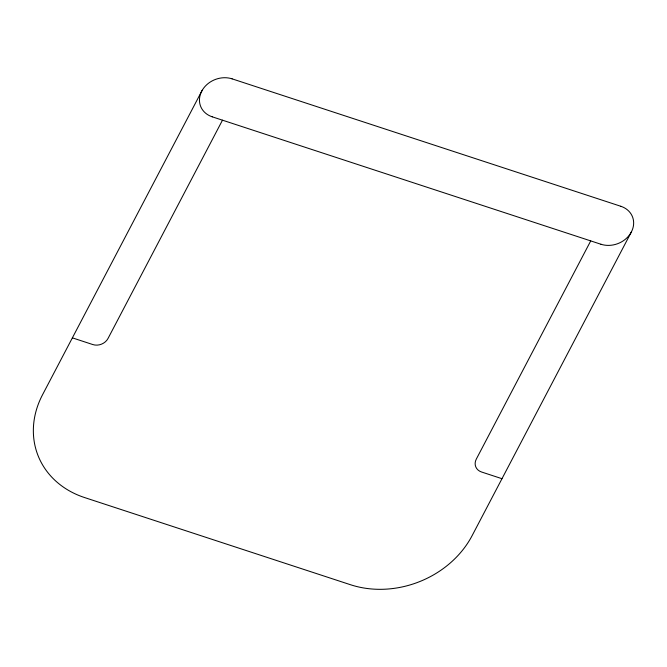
<?xml version="1.0" encoding="UTF-8"?>
<svg xmlns="http://www.w3.org/2000/svg" width="667" height="667" viewBox="0 0 667 667"><rect width="100%" height="100%" fill="white"/><g stroke="black" fill="none" stroke-linecap="round" stroke-linejoin="round"><path stroke-width="1" d="M202.201 90.27L42.521 394.797A92.755 78.489 -21.3 0 0 84.542 497.54L350.492 584.726A92.755 78.489 -21.3 0 0 472.128 535.634L631.374 231.949A23.187 19.618 -21.3 0 0 620.86 206.295M222.486 120.177L108.037 338.436A11.597 9.813 -21.3 0 1 92.83 344.564L72.378 337.861M590.729 240.895L476.28 459.154A11.597 9.813 -21.3 0 0 481.532 471.994L501.984 478.698M232.116 78.856L620.894 206.303M212.231 116.817L600.992 244.264M631.366 231.974A23.187 19.618 -21.3 0 1 600.95 244.247M212.256 116.825A23.187 19.618 -21.3 0 1 201.751 91.137A23.187 19.618 -21.3 0 1 232.158 78.864"/></g></svg>
